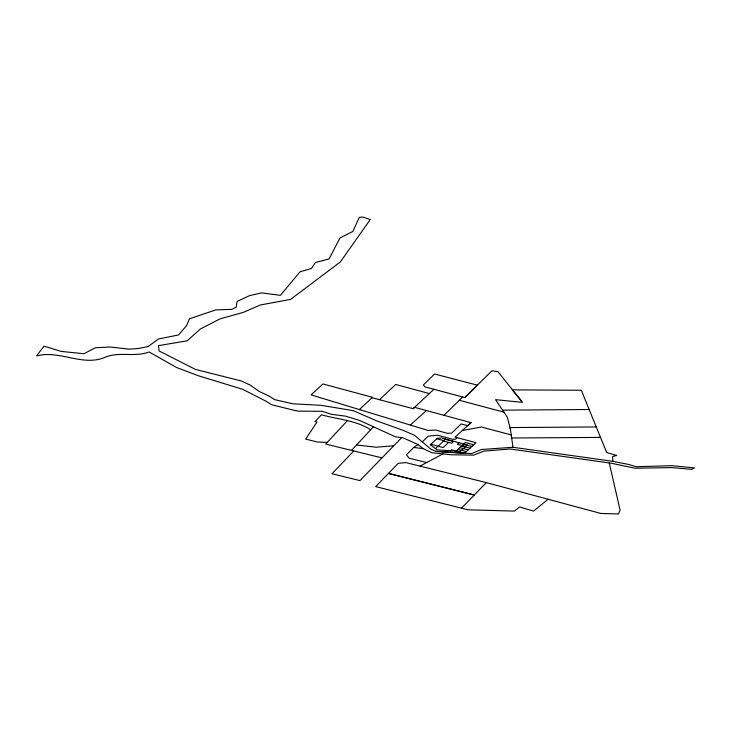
<?xml version="1.0" encoding="UTF-8"?>
<svg xmlns="http://www.w3.org/2000/svg" width="731" height="731" viewBox="0 0 731 731"><rect width="100%" height="100%" fill="white"/><g stroke="black" fill="none" stroke-linecap="round" stroke-linejoin="round"><path stroke-width="1.1" d="M347.618 420.435L325.697 444.046L381.728 457.834M351.51 450.397L373.45 426.767M353.795 450.963L332.02 473.734L359.954 480.605L401.73 437.595M418.059 444.631L413.636 447.463L406.436 454.883L409.141 458.191L426.676 462.559M486.307 482.606L405.842 462.595L398.231 463.335L375.67 486.608L461.499 508.182L486.307 482.606L600.882 513.464L618.444 513.948L620.098 510.174L609.27 462.961M464.779 397.554L477.37 385.155L434.561 373.998L423.368 384.981L424.912 386.863L464.779 397.554L491.908 370.827L497.921 371.65L522.537 402.37L495.572 399.665L507.296 417.136L510.402 429.115L512.988 447.281L612.889 461.352L628.176 464.34L636.326 466.716L672.191 465.684L694.45 467.931L691.608 469.366L672.081 467.602L635.047 468.224L611.454 463.262L510.229 448.998L483.639 451.128L473.661 455.157L451.493 454.764L431.939 452.781L423.158 448.606L417.949 444.539L402.845 437.714L395.599 436.891L359.753 420.508L345.662 416.158L331.417 414.331L322.298 411.315L297.325 411.105L271.621 404.746L266.139 401.282L242.637 389.285L198.722 375.88L176.409 367.437L149.069 351.967C134.815 357.45 119.135 351.355 105.337 357.203C82.859 367.008 59.732 349.738 36.55 355.915L44.052 346.138L61.102 351.401L83.937 353.731L95.304 347.782L110.116 347.006L129.058 349.144L138.451 348.486L148.101 346.558L158.463 339.001L178.538 334.953L186.697 325.478L189.466 318.789L215.8 309.898L231.846 309.359L236.186 307.184L237.082 301.464L249.646 295.616L261.588 292.875L280.402 295.333L300.066 271.777L311.424 268.46L315.445 262.539L329.105 258.929L339.933 237.977L352.854 231.462L359.296 217.299L362.804 217.052L370.288 219.519L340.354 261.936L290.627 299.372L260.382 304.982L243.048 312.448L220.132 318.844L200.367 328.987L187.255 340.792L158.389 345.672L159.102 350.944L195.506 369.438L241.23 380.942L250.185 385.073L259.094 391.396L268.889 395.955L274.664 399.638L292.967 403.823L320.982 405.312L353.073 410.612L377.15 421.047L402.744 430.184L414.596 435.374L430.934 449.236L435.877 451.365L471.632 453.595L481.4 449.51L512.988 447.281M443.991 415.309L462.677 397.015M422.299 441.908L428.238 436.169L437.768 435.228L452.608 439.294L455.413 439.221L457.113 437.686M359.414 409.579L372.463 397.308L322.901 383.949L311.104 394.895L428.174 430.477L435.731 430.066L447.445 433.364L451.795 433.072L461.151 423.953L467.721 425.652L471.056 422.637L414.532 407.331L413.088 408.675L372.033 397.71M379.499 399.711L395.718 384.451L429.325 393.57M413.088 408.675L433.931 389.294M435.466 448.606L443.616 441.058M445.709 439.121L444 440.692L436.827 438.755M448.624 442.41L443.068 447.555L430.897 444.247M450.415 450.744L451.447 449.784L464.468 453.321L475.991 442.666L455.011 437.129L471.056 422.637M459.077 442.721L457.378 444.302L465.574 446.513M456.117 451.073L465.373 442.493L473.734 444.75M410.329 425.049L426.438 410.548M548.104 499.255L533.511 511.079L519.522 506.948L514.414 511.088L467.986 509.809L461.499 508.182M419.987 466.113L442.922 453.896M462.376 430.477L481.418 427.014L511.225 434.927M393.251 445.791L376.127 447.217L356.545 444.969M502.608 410.155L589.159 409.506M596.258 426.95L510 427.562L510.402 429.115M511.663 438.006L600.507 437.394M327.241 442.392L317.556 442.045L305.659 439.112L317.016 421.997L315.061 421.613L321.412 414.769C337.923 419.493 355.65 420.142 370.654 429.773M435.877 451.365L464.468 453.321M413.636 447.463L423.158 448.606M459.351 400.268L503.961 412.165M463.527 444.21L471.879 446.467M461.672 445.928L470.024 448.176M459.817 447.637L468.178 449.894M457.962 449.355L466.323 451.612M521.066 400.451L512.193 389.861L581.328 390.253L606.639 452.48L616.745 455.477L612.587 456.491L612.889 461.352M437.275 438.344L430.285 444.823L437.147 449.83L460.274 451.42L467.273 444.932L441.341 437.942L437.275 438.344M445.133 439.258L443.288 440.967L451.639 443.224L453.494 441.506L445.133 439.258M474.273 495.015L388.463 473.414L474.273 495.015"/></g></svg>
